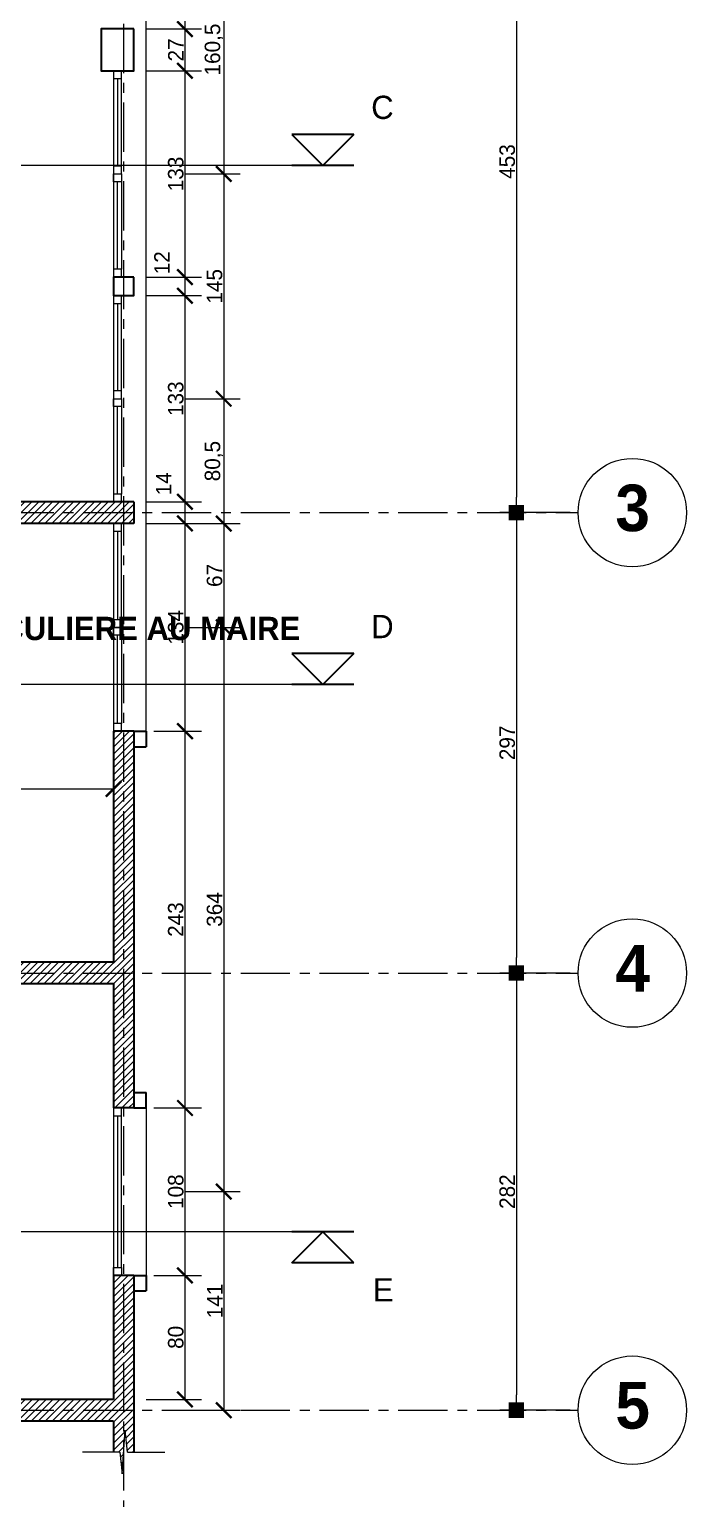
# Model space of a CAD drawing. Header units: centimetres. Extents: x -15293 to 11572, y -4790 to 2619.
# Drawn here: x 1054 to 1478, y -451 to 497 of the extents above; entities that cross this region are included whole.
import ezdxf

# ---------------------------------------------------------------- set-up
doc = ezdxf.new("R2010")
doc.units = ezdxf.units.CM
doc.linetypes.add('Axe', pattern=[1093.611073, 529.166651, -211.666656, 141.111112, -211.666656])
doc.linetypes.add('CENTER', pattern=[50.8, 31.75, -6.35, 6.35, -6.35])
doc.layers.get('0').update_dxf_attribs({"lineweight": 0})
for name, color, linetype in [('Appui saillant', 132, 'Continuous'), ('Fenêtre', 132, 'Continuous'), ('Ligne de Coupe', 4, 'Continuous'), ('TSJ_COTATION', 144, 'Continuous'), ('TSJ_TEXTE', 6, 'Continuous')]:
    doc.layers.add(name, color=color, linetype=linetype)
for name, color, linetype, lineweight in [('Partie coupée', 7, 'Continuous', 30), ('Poteaux', 7, 'Continuous', 30), ('Symbole de rupture', 6, 'Continuous', 0), ('TSJ_MUR', 1, 'Continuous', 30), ('TSJ_VUE', 5, 'Continuous', 13)]:
    doc.layers.add(name, color=color, linetype=linetype, lineweight=lineweight)
doc.layers.add('TSJ_AXE', color=7, linetype='CENTER', lineweight=0, true_color=0xb80000)
doc.layers.add('TSJ_HACHURE', color=7, linetype='Axe', lineweight=0, true_color=0x969696)
doc.styles.get("Standard").update_dxf_attribs({"font": 'GOTHIC.TTF'})
doc.dimstyles.new('Axe cotation', dxfattribs={"dimtxt": 10, "dimasz": 10, "dimexe": 10.625, "dimexo": 5, "dimtad": 1, "dimtxsty": 'Standard', "dimblk": 'BOXFILLED', "dimcen": 8, "dimadec": 0, "dimazin": 0, "dimtfac": 1, "dimtmove": 0, "dimatfit": 3, "dimldrblk": 'BOXFILLED', "dimfxl": 1, "dimlwd": 9, "dimlwe": 9, "dimarcsym": 0})
doc.dimstyles.new('ISO-25', dxfattribs={"dimtxt": 10, "dimasz": 10, "dimexe": 10.625, "dimexo": 5, "dimtad": 1, "dimtxsty": 'Standard', "dimblk": 'ARCHTICK', "dimcen": 8, "dimadec": 0, "dimazin": 0, "dimtfac": 1, "dimtmove": 0, "dimatfit": 3, "dimldrblk": 'ARCHTICK', "dimfxl": 25, "dimfxlon": 1, "dimlwd": 9, "dimlwe": 9, "dimarcsym": 0})

# ---------------------------------------------------------------- blocks, each defined once
blk = doc.blocks.new('_ArchTick')
at = {"color": 0, "linetype": 'ByBlock', "const_width": 0.15}
blk.add_lwpolyline([(-0.5, -0.5), (0.5, 0.5)], dxfattribs=at)
blk = doc.blocks.new('*D24')
at = {"layer": 'Defpoints', "color": 0, "transparency": 16777216}
for p in [(1121.39, 630.99), (1121.39, 496.99), (1154.39, 496.99)]:
    blk.add_point(p, dxfattribs=at)
at = {"layer": 'TSJ_COTATION', "color": 0, "lineweight": 9, "transparency": 16777216}
for p, q in [((1129.39, 630.99), (1165.02, 630.99)), ((1154.39, 630.99), (1154.39, 496.99)), ((1129.39, 496.99), (1165.02, 496.99))]:
    blk.add_line(p, q, dxfattribs=at)
at = {"layer": 'TSJ_COTATION', "color": 0, "lineweight": 9, "transparency": 16777216, "xscale": 10, "yscale": 10, "zscale": 10}
for p, rotation in [((1154.39, 630.99), 90), ((1154.39, 496.99), 270)]:
    blk.add_blockref('_ArchTick', p, dxfattribs=dict(at, rotation=rotation))
at = {"layer": 'TSJ_COTATION', "color": 0, "transparency": 16777216, "insert": (1148.51, 563.99), "char_height": 10, "attachment_point": 5, "rotation": 90}
blk.add_mtext('134', dxfattribs=at)
blk = doc.blocks.new('*D25')
at = {"layer": 'Defpoints', "color": 0, "transparency": 16777216}
for p in [(1121.39, 496.99), (1121.39, 469.99), (1154.39, 469.99)]:
    blk.add_point(p, dxfattribs=at)
at = {"layer": 'TSJ_COTATION', "color": 0, "lineweight": 9, "transparency": 16777216}
for p, q in [((1129.39, 496.99), (1165.02, 496.99)), ((1154.39, 496.99), (1154.39, 469.99)), ((1129.39, 469.99), (1165.02, 469.99))]:
    blk.add_line(p, q, dxfattribs=at)
at = {"layer": 'TSJ_COTATION', "color": 0, "lineweight": 9, "transparency": 16777216, "xscale": 10, "yscale": 10, "zscale": 10}
for p, rotation in [((1154.39, 496.99), 90), ((1154.39, 469.99), 270)]:
    blk.add_blockref('_ArchTick', p, dxfattribs=dict(at, rotation=rotation))
at = {"layer": 'TSJ_COTATION', "color": 0, "transparency": 16777216, "insert": (1148.51, 483.49), "char_height": 10, "attachment_point": 5, "rotation": 90}
blk.add_mtext('27', dxfattribs=at)
blk = doc.blocks.new('*D28')
at = {"layer": 'Defpoints', "color": 0, "transparency": 16777216}
for p in [(1113.39, 563.99), (1113.39, 403.49), (1179.39, 403.49)]:
    blk.add_point(p, dxfattribs=at)
at = {"layer": 'TSJ_COTATION', "color": 0, "lineweight": 9, "transparency": 16777216}
for p, q in [((1154.39, 563.99), (1190.02, 563.99)), ((1179.39, 563.99), (1179.39, 403.49)), ((1154.39, 403.49), (1190.02, 403.49))]:
    blk.add_line(p, q, dxfattribs=at)
at = {"layer": 'TSJ_COTATION', "color": 0, "lineweight": 9, "transparency": 16777216, "xscale": 10, "yscale": 10, "zscale": 10}
for p, rotation in [((1179.39, 563.99), 90), ((1179.39, 403.49), 270)]:
    blk.add_blockref('_ArchTick', p, dxfattribs=dict(at, rotation=rotation))
at = {"layer": 'TSJ_COTATION', "color": 0, "transparency": 16777216, "insert": (1173.06, 483.74), "char_height": 10, "attachment_point": 5, "rotation": 90}
blk.add_mtext('160,5', dxfattribs=at)
blk = doc.blocks.new('*D29')
at = {"layer": 'Defpoints', "color": 0, "transparency": 16777216}
for p in [(1113.39, 403.49), (1113.39, 258.49), (1179.39, 258.49)]:
    blk.add_point(p, dxfattribs=at)
at = {"layer": 'TSJ_COTATION', "color": 0, "lineweight": 9, "transparency": 16777216}
for p, q in [((1154.39, 403.49), (1190.02, 403.49)), ((1179.39, 403.49), (1179.39, 258.49)), ((1154.39, 258.49), (1190.02, 258.49))]:
    blk.add_line(p, q, dxfattribs=at)
at = {"layer": 'TSJ_COTATION', "color": 0, "lineweight": 9, "transparency": 16777216, "xscale": 10, "yscale": 10, "zscale": 10}
for p, rotation in [((1179.39, 403.49), 90), ((1179.39, 258.49), 270)]:
    blk.add_blockref('_ArchTick', p, dxfattribs=dict(at, rotation=rotation))
at = {"layer": 'TSJ_COTATION', "color": 0, "transparency": 16777216, "insert": (1173.51, 330.99), "char_height": 10, "attachment_point": 5, "rotation": 90}
blk.add_mtext('145', dxfattribs=at)
blk = doc.blocks.new('*D30')
at = {"layer": 'Defpoints', "color": 0, "transparency": 16777216}
for p in [(1113.39, 258.49), (1121.39, 177.99), (1179.39, 177.99)]:
    blk.add_point(p, dxfattribs=at)
at = {"layer": 'TSJ_COTATION', "color": 0, "lineweight": 9, "transparency": 16777216}
for p, q in [((1154.39, 258.49), (1190.02, 258.49)), ((1179.39, 258.49), (1179.39, 177.99)), ((1154.39, 177.99), (1190.02, 177.99))]:
    blk.add_line(p, q, dxfattribs=at)
at = {"layer": 'TSJ_COTATION', "color": 0, "lineweight": 9, "transparency": 16777216, "xscale": 10, "yscale": 10, "zscale": 10}
for p, rotation in [((1179.39, 258.49), 90), ((1179.39, 177.99), 270)]:
    blk.add_blockref('_ArchTick', p, dxfattribs=dict(at, rotation=rotation))
at = {"layer": 'TSJ_COTATION', "color": 0, "transparency": 16777216, "insert": (1173.06, 218.24), "char_height": 10, "attachment_point": 5, "rotation": 90}
blk.add_mtext('80,5', dxfattribs=at)
blk = doc.blocks.new('*D31')
at = {"layer": 'Defpoints', "color": 0, "transparency": 16777216}
for p in [(1121.39, 469.99), (1121.39, 336.99), (1154.39, 336.99)]:
    blk.add_point(p, dxfattribs=at)
at = {"layer": 'TSJ_COTATION', "color": 0, "lineweight": 9, "transparency": 16777216}
for p, q in [((1129.39, 469.99), (1165.02, 469.99)), ((1154.39, 469.99), (1154.39, 336.99)), ((1129.39, 336.99), (1165.02, 336.99))]:
    blk.add_line(p, q, dxfattribs=at)
at = {"layer": 'TSJ_COTATION', "color": 0, "lineweight": 9, "transparency": 16777216, "xscale": 10, "yscale": 10, "zscale": 10}
for p, rotation in [((1154.39, 469.99), 90), ((1154.39, 336.99), 270)]:
    blk.add_blockref('_ArchTick', p, dxfattribs=dict(at, rotation=rotation))
at = {"layer": 'TSJ_COTATION', "color": 0, "transparency": 16777216, "insert": (1148.51, 403.49), "char_height": 10, "attachment_point": 5, "rotation": 90}
blk.add_mtext('133', dxfattribs=at)
blk = doc.blocks.new('*D32')
at = {"layer": 'Defpoints', "color": 0, "transparency": 16777216}
for p in [(1121.39, 336.99), (1121.39, 324.99), (1154.39, 324.99)]:
    blk.add_point(p, dxfattribs=at)
at = {"layer": 'TSJ_COTATION', "color": 0, "lineweight": 9, "transparency": 16777216}
for p, q in [((1129.39, 336.99), (1165.02, 336.99)), ((1154.39, 336.99), (1154.39, 324.99)), ((1129.39, 324.99), (1165.02, 324.99))]:
    blk.add_line(p, q, dxfattribs=at)
at = {"layer": 'TSJ_COTATION', "color": 0, "lineweight": 9, "transparency": 16777216, "xscale": 10, "yscale": 10, "zscale": 10}
for p, rotation in [((1154.39, 336.99), 90), ((1154.39, 324.99), 270)]:
    blk.add_blockref('_ArchTick', p, dxfattribs=dict(at, rotation=rotation))
at = {"layer": 'TSJ_COTATION', "color": 0, "transparency": 16777216, "insert": (1139.57, 346.18), "char_height": 10, "attachment_point": 5, "rotation": 90}
blk.add_mtext('12', dxfattribs=at)
blk = doc.blocks.new('*D33')
at = {"layer": 'Defpoints', "color": 0, "transparency": 16777216}
for p in [(1121.39, 324.99), (1121.39, 191.99), (1154.39, 191.99)]:
    blk.add_point(p, dxfattribs=at)
at = {"layer": 'TSJ_COTATION', "color": 0, "lineweight": 9, "transparency": 16777216}
for p, q in [((1129.39, 324.99), (1165.02, 324.99)), ((1154.39, 324.99), (1154.39, 191.99)), ((1129.39, 191.99), (1165.02, 191.99))]:
    blk.add_line(p, q, dxfattribs=at)
at = {"layer": 'TSJ_COTATION', "color": 0, "lineweight": 9, "transparency": 16777216, "xscale": 10, "yscale": 10, "zscale": 10}
for p, rotation in [((1154.39, 324.99), 90), ((1154.39, 191.99), 270)]:
    blk.add_blockref('_ArchTick', p, dxfattribs=dict(at, rotation=rotation))
at = {"layer": 'TSJ_COTATION', "color": 0, "transparency": 16777216, "insert": (1148.51, 258.49), "char_height": 10, "attachment_point": 5, "rotation": 90}
blk.add_mtext('133', dxfattribs=at)
blk = doc.blocks.new('*D34')
at = {"layer": 'Defpoints', "color": 0, "transparency": 16777216}
for p in [(1121.39, 191.99), (1121.39, 177.99), (1154.39, 177.99)]:
    blk.add_point(p, dxfattribs=at)
at = {"layer": 'TSJ_COTATION', "color": 0, "lineweight": 9, "transparency": 16777216}
for p, q in [((1129.39, 191.99), (1165.02, 191.99)), ((1154.39, 191.99), (1154.39, 177.99)), ((1129.39, 177.99), (1165.02, 177.99))]:
    blk.add_line(p, q, dxfattribs=at)
at = {"layer": 'TSJ_COTATION', "color": 0, "lineweight": 9, "transparency": 16777216, "xscale": 10, "yscale": 10, "zscale": 10}
for p, rotation in [((1154.39, 191.99), 90), ((1154.39, 177.99), 270)]:
    blk.add_blockref('_ArchTick', p, dxfattribs=dict(at, rotation=rotation))
at = {"layer": 'TSJ_COTATION', "color": 0, "transparency": 16777216, "insert": (1140.71, 203.63), "char_height": 10, "attachment_point": 5, "rotation": 90}
blk.add_mtext('14', dxfattribs=at)
blk = doc.blocks.new('*D68')
at = {"layer": 'Defpoints', "color": 0, "transparency": 16777216}
for p in [(657.39, 19.17), (1108.39, 6.73), (1108.39, -4.33)]:
    blk.add_point(p, dxfattribs=at)
at = {"layer": 'TSJ_COTATION', "color": 0, "lineweight": 9, "transparency": 16777216}
for p, q in [((657.39, 14.17), (657.39, -3.89)), ((1108.39, 0.67), (1108.39, 17.36)), ((657.39, 6.73), (1108.39, 6.73))]:
    blk.add_line(p, q, dxfattribs=at)
at = {"layer": 'TSJ_COTATION', "color": 0, "lineweight": 9, "transparency": 16777216, "xscale": 10, "yscale": 10, "zscale": 10, "rotation": 180}
blk.add_blockref('_ArchTick', (657.39, 6.73), dxfattribs=at)
at = {"layer": 'TSJ_COTATION', "color": 0, "lineweight": 9, "transparency": 16777216, "xscale": 10, "yscale": 10, "zscale": 10}
blk.add_blockref('_ArchTick', (1108.39, 6.73), dxfattribs=at)
at = {"layer": 'TSJ_COTATION', "color": 0, "transparency": 16777216, "insert": (882.89, 12.61), "char_height": 10, "attachment_point": 5}
blk.add_mtext('451', dxfattribs=at)
blk = doc.blocks.new('*D69')
at = {"layer": 'Defpoints', "color": 0, "transparency": 16777216}
for p in [(1121.39, 177.99), (1129.39, 43.99), (1154.39, 43.99)]:
    blk.add_point(p, dxfattribs=at)
at = {"layer": 'TSJ_COTATION', "color": 0, "lineweight": 9, "transparency": 16777216}
for p, q in [((1129.39, 177.99), (1165.02, 177.99)), ((1154.39, 177.99), (1154.39, 43.99)), ((1134.39, 43.99), (1165.02, 43.99))]:
    blk.add_line(p, q, dxfattribs=at)
at = {"layer": 'TSJ_COTATION', "color": 0, "lineweight": 9, "transparency": 16777216, "xscale": 10, "yscale": 10, "zscale": 10}
for p, rotation in [((1154.39, 177.99), 90), ((1154.39, 43.99), 270)]:
    blk.add_blockref('_ArchTick', p, dxfattribs=dict(at, rotation=rotation))
at = {"layer": 'TSJ_COTATION', "color": 0, "transparency": 16777216, "insert": (1148.51, 110.99), "char_height": 10, "attachment_point": 5, "rotation": 90}
blk.add_mtext('134', dxfattribs=at)
blk = doc.blocks.new('*D70')
at = {"layer": 'Defpoints', "color": 0, "transparency": 16777216}
for p in [(1129.39, 43.99), (1129.39, -199.01), (1154.39, -199.01)]:
    blk.add_point(p, dxfattribs=at)
at = {"layer": 'TSJ_COTATION', "color": 0, "lineweight": 9, "transparency": 16777216}
for p, q in [((1134.39, 43.99), (1165.02, 43.99)), ((1154.39, 43.99), (1154.39, -199.01)), ((1134.39, -199.01), (1165.02, -199.01))]:
    blk.add_line(p, q, dxfattribs=at)
at = {"layer": 'TSJ_COTATION', "color": 0, "lineweight": 9, "transparency": 16777216, "xscale": 10, "yscale": 10, "zscale": 10}
for p, rotation in [((1154.39, 43.99), 90), ((1154.39, -199.01), 270)]:
    blk.add_blockref('_ArchTick', p, dxfattribs=dict(at, rotation=rotation))
at = {"layer": 'TSJ_COTATION', "color": 0, "transparency": 16777216, "insert": (1148.51, -77.51), "char_height": 10, "attachment_point": 5, "rotation": 90}
blk.add_mtext('243', dxfattribs=at)
blk = doc.blocks.new('*D71')
at = {"layer": 'Defpoints', "color": 0, "transparency": 16777216}
for p in [(1129.39, -199.01), (1129.39, -307.01), (1154.39, -307.01)]:
    blk.add_point(p, dxfattribs=at)
at = {"layer": 'TSJ_COTATION', "color": 0, "lineweight": 9, "transparency": 16777216}
for p, q in [((1134.39, -199.01), (1165.02, -199.01)), ((1154.39, -199.01), (1154.39, -307.01)), ((1134.39, -307.01), (1165.02, -307.01))]:
    blk.add_line(p, q, dxfattribs=at)
at = {"layer": 'TSJ_COTATION', "color": 0, "lineweight": 9, "transparency": 16777216, "xscale": 10, "yscale": 10, "zscale": 10}
for p, rotation in [((1154.39, -199.01), 90), ((1154.39, -307.01), 270)]:
    blk.add_blockref('_ArchTick', p, dxfattribs=dict(at, rotation=rotation))
at = {"layer": 'TSJ_COTATION', "color": 0, "transparency": 16777216, "insert": (1148.51, -253.01), "char_height": 10, "attachment_point": 5, "rotation": 90}
blk.add_mtext('108', dxfattribs=at)
blk = doc.blocks.new('*D72')
at = {"layer": 'Defpoints', "color": 0, "transparency": 16777216}
for p in [(1129.39, -307.01), (1121.39, -387.01), (1154.39, -387.01)]:
    blk.add_point(p, dxfattribs=at)
at = {"layer": 'TSJ_COTATION', "color": 0, "lineweight": 9, "transparency": 16777216}
for p, q in [((1134.39, -307.01), (1165.02, -307.01)), ((1154.39, -307.01), (1154.39, -387.01)), ((1129.39, -387.01), (1165.02, -387.01))]:
    blk.add_line(p, q, dxfattribs=at)
at = {"layer": 'TSJ_COTATION', "color": 0, "lineweight": 9, "transparency": 16777216, "xscale": 10, "yscale": 10, "zscale": 10}
for p, rotation in [((1154.39, -307.01), 90), ((1154.39, -387.01), 270)]:
    blk.add_blockref('_ArchTick', p, dxfattribs=dict(at, rotation=rotation))
at = {"layer": 'TSJ_COTATION', "color": 0, "transparency": 16777216, "insert": (1148.51, -347.01), "char_height": 10, "attachment_point": 5, "rotation": 90}
blk.add_mtext('80', dxfattribs=at)
blk = doc.blocks.new('*D73')
at = {"layer": 'Defpoints', "color": 0, "transparency": 16777216}
for p in [(1121.39, 177.99), (1113.39, 110.99), (1179.39, 110.99)]:
    blk.add_point(p, dxfattribs=at)
at = {"layer": 'TSJ_COTATION', "color": 0, "lineweight": 9, "transparency": 16777216}
for p, q in [((1154.39, 177.99), (1190.02, 177.99)), ((1179.39, 177.99), (1179.39, 110.99)), ((1154.39, 110.99), (1190.02, 110.99))]:
    blk.add_line(p, q, dxfattribs=at)
at = {"layer": 'TSJ_COTATION', "color": 0, "lineweight": 9, "transparency": 16777216, "xscale": 10, "yscale": 10, "zscale": 10}
for p, rotation in [((1179.39, 177.99), 90), ((1179.39, 110.99), 270)]:
    blk.add_blockref('_ArchTick', p, dxfattribs=dict(at, rotation=rotation))
at = {"layer": 'TSJ_COTATION', "color": 0, "transparency": 16777216, "insert": (1173.51, 144.49), "char_height": 10, "attachment_point": 5, "rotation": 90}
blk.add_mtext('67', dxfattribs=at)
blk = doc.blocks.new('*D74')
at = {"layer": 'Defpoints', "color": 0, "transparency": 16777216}
for p in [(1113.39, 110.99), (1113.39, -253.01), (1179.39, -253.01)]:
    blk.add_point(p, dxfattribs=at)
at = {"layer": 'TSJ_COTATION', "color": 0, "lineweight": 9, "transparency": 16777216}
for p, q in [((1154.39, 110.99), (1190.02, 110.99)), ((1179.39, 110.99), (1179.39, -253.01)), ((1154.39, -253.01), (1190.02, -253.01))]:
    blk.add_line(p, q, dxfattribs=at)
at = {"layer": 'TSJ_COTATION', "color": 0, "lineweight": 9, "transparency": 16777216, "xscale": 10, "yscale": 10, "zscale": 10}
for p, rotation in [((1179.39, 110.99), 90), ((1179.39, -253.01), 270)]:
    blk.add_blockref('_ArchTick', p, dxfattribs=dict(at, rotation=rotation))
at = {"layer": 'TSJ_COTATION', "color": 0, "transparency": 16777216, "insert": (1173.51, -71.01), "char_height": 10, "attachment_point": 5, "rotation": 90}
blk.add_mtext('364', dxfattribs=at)
blk = doc.blocks.new('*D75')
at = {"layer": 'Defpoints', "color": 0, "transparency": 16777216}
for p in [(1113.39, -253.01), (1121.39, -394.01), (1179.39, -394.01)]:
    blk.add_point(p, dxfattribs=at)
at = {"layer": 'TSJ_COTATION', "color": 0, "lineweight": 9, "transparency": 16777216}
for p, q in [((1154.39, -253.01), (1190.02, -253.01)), ((1179.39, -253.01), (1179.39, -394.01)), ((1154.39, -394.01), (1190.02, -394.01))]:
    blk.add_line(p, q, dxfattribs=at)
at = {"layer": 'TSJ_COTATION', "color": 0, "lineweight": 9, "transparency": 16777216, "xscale": 10, "yscale": 10, "zscale": 10}
for p, rotation in [((1179.39, -253.01), 90), ((1179.39, -394.01), 270)]:
    blk.add_blockref('_ArchTick', p, dxfattribs=dict(at, rotation=rotation))
at = {"layer": 'TSJ_COTATION', "color": 0, "transparency": 16777216, "insert": (1173.64, -323.51), "char_height": 10, "attachment_point": 5, "rotation": 90}
blk.add_mtext('141', dxfattribs=at)
blk = doc.blocks.new('_BoxFilled')
at = {"color": 0, "linetype": 'ByBlock', "lineweight": -2}
blk.add_line((-0.5, 0), (-1, 0), dxfattribs=at)
at = {"color": 0, "linetype": 'ByBlock'}
blk.add_solid([(-0.5, 0.5), (0.5, 0.5), (-0.5, -0.5), (0.5, -0.5)], dxfattribs=at)
blk = doc.blocks.new('*D362')
at = {"layer": 'Defpoints', "color": 0, "linetype": 'ByBlock', "transparency": 16777216}
for p in [(1407.91, 637.99), (1368.15, 184.99), (1407.91, 184.99)]:
    blk.add_point(p, dxfattribs=at)
at = {"layer": 'TSJ_AXE', "color": 0, "linetype": 'ByBlock', "lineweight": 9, "transparency": 16777216}
for p, q in [((1402.91, 637.99), (1357.53, 637.99)), ((1368.15, 627.99), (1368.15, 194.99)), ((1402.91, 184.99), (1357.53, 184.99))]:
    blk.add_line(p, q, dxfattribs=at)
at = {"layer": 'TSJ_AXE', "color": 0, "linetype": 'ByBlock', "lineweight": 9, "transparency": 16777216, "xscale": 10, "yscale": 10, "zscale": 10}
for p, rotation in [((1368.15, 637.99), 90), ((1368.15, 184.99), 270)]:
    blk.add_blockref('_BoxFilled', p, dxfattribs=dict(at, rotation=rotation))
at = {"layer": 'TSJ_AXE', "color": 0, "linetype": 'ByBlock', "transparency": 16777216, "insert": (1362.28, 411.49), "char_height": 10, "attachment_point": 5, "rotation": 90}
blk.add_mtext('453', dxfattribs=at)
blk = doc.blocks.new('*D363')
at = {"layer": 'Defpoints', "color": 0, "linetype": 'ByBlock', "transparency": 16777216}
for p in [(1407.91, 184.99), (1368.15, -112.01), (1407.91, -112.01)]:
    blk.add_point(p, dxfattribs=at)
at = {"layer": 'TSJ_AXE', "color": 0, "linetype": 'ByBlock', "lineweight": 9, "transparency": 16777216}
for p, q in [((1402.91, 184.99), (1357.53, 184.99)), ((1368.15, 174.99), (1368.15, -102.01)), ((1402.91, -112.01), (1357.53, -112.01))]:
    blk.add_line(p, q, dxfattribs=at)
at = {"layer": 'TSJ_AXE', "color": 0, "linetype": 'ByBlock', "lineweight": 9, "transparency": 16777216, "xscale": 10, "yscale": 10, "zscale": 10}
for p, rotation in [((1368.15, 184.99), 90), ((1368.15, -112.01), 270)]:
    blk.add_blockref('_BoxFilled', p, dxfattribs=dict(at, rotation=rotation))
at = {"layer": 'TSJ_AXE', "color": 0, "linetype": 'ByBlock', "transparency": 16777216, "insert": (1362.28, 36.49), "char_height": 10, "attachment_point": 5, "rotation": 90}
blk.add_mtext('297', dxfattribs=at)
blk = doc.blocks.new('*D364')
at = {"layer": 'Defpoints', "color": 0, "linetype": 'ByBlock', "transparency": 16777216}
for p in [(1407.91, -112.01), (1368.15, -394.01), (1407.91, -394.01)]:
    blk.add_point(p, dxfattribs=at)
at = {"layer": 'TSJ_AXE', "color": 0, "linetype": 'ByBlock', "lineweight": 9, "transparency": 16777216}
for p, q in [((1402.91, -112.01), (1357.53, -112.01)), ((1368.15, -122.01), (1368.15, -384.01)), ((1402.91, -394.01), (1357.53, -394.01))]:
    blk.add_line(p, q, dxfattribs=at)
at = {"layer": 'TSJ_AXE', "color": 0, "linetype": 'ByBlock', "lineweight": 9, "transparency": 16777216, "xscale": 10, "yscale": 10, "zscale": 10}
for p, rotation in [((1368.15, -112.01), 90), ((1368.15, -394.01), 270)]:
    blk.add_blockref('_BoxFilled', p, dxfattribs=dict(at, rotation=rotation))
at = {"layer": 'TSJ_AXE', "color": 0, "linetype": 'ByBlock', "transparency": 16777216, "insert": (1362.28, -253.01), "char_height": 10, "attachment_point": 5, "rotation": 90}
blk.add_mtext('282', dxfattribs=at)

msp = doc.modelspace()

# ---------------------------------------------------------------- hatches: boundary and pattern name
at = {"layer": 'TSJ_HACHURE', "lineweight": 0, "true_color": 0xc7c8ca}
h = msp.add_hatch(dxfattribs=at)
h.set_pattern_fill('ANSI31', color=9)
h.set_pattern_definition([(45, (396.635, 0), (-2.245064, 2.245064), [])])
h.paths.add_polyline_path([(630.39, 1069.989), (630.39, 821.489), (591.39, 821.489), (591.39, 817.921), (577.249, 816.421), (605.532, 814.421), (591.39, 812.921), (591.39, 807.489), (630.39, 807.489), (630.39, 787.489), (643.39, 787.489), (643.39, 1069.989), (671.39, 1069.989), (671.39, 1094.989), (591.39, 1094.989), (591.39, 1085.17), (577.249, 1083.67), (605.532, 1081.67), (591.39, 1080.17), (591.39, 1069.989)])
h.paths.add_polyline_path([(1121.39, 1094.989), (1100.39, 1094.989), (1100.39, 1069.989), (1108.39, 1069.989), (1108.39, 922.989), (1121.39, 922.989)])
h.paths.add_polyline_path([(1121.39, 630.989), (1121.39, 644.989), (643.39, 644.989), (643.39, 694.989), (630.39, 694.989), (630.39, 644.989), (600.39, 644.989), (600.39, 496.489), (614.39, 496.489), (614.39, 630.989)])
h.paths.add_polyline_path([(614.39, 469.989), (600.39, 469.989), (600.39, 382.989), (614.39, 382.989)])
h.paths.add_polyline_path([(614.39, 289.989), (600.39, 289.989), (600.39, 191.989), (591.39, 191.989), (591.39, 188.421), (582.39, 187.466), (582.39, 186.557), (605.532, 184.921), (591.39, 183.421), (591.39, 177.989), (643.39, 177.989), (643.39, -7.011), (657.39, -7.011), (657.39, 177.989), (1121.39, 177.989), (1121.39, 191.989), (614.39, 191.989)])
h.paths.add_polyline_path([(1121.39, 43.989), (1108.39, 43.989), (1108.39, -105.011), (657.39, -105.011), (657.39, -90.011), (643.39, -90.011), (643.39, -105.011), (591.39, -105.011), (591.39, -108.579), (582.39, -109.534), (582.39, -110.443), (605.532, -112.079), (591.39, -113.579), (591.39, -119.011), (1108.39, -119.011), (1108.39, -199.011), (1121.39, -199.011)])
h.paths.add_polyline_path([(1121.39, -307.011), (1108.39, -307.011), (1108.39, -387.011), (591.39, -387.011), (591.39, -390.579), (577.249, -392.079), (605.532, -394.079), (591.39, -395.579), (591.39, -401.011), (1108.39, -401.011), (1108.39, -421.011), (1112.39, -421.011), (1113.89, -435.153), (1115.89, -406.869), (1117.39, -421.011), (1121.39, -421.011)])

# ---------------------------------------------------------------- linework, layer by layer
at = {"layer": 'Appui saillant', "lineweight": 9}
msp.add_line((1129.39, -199.011), (1129.39, -307.011), dxfattribs=at)
at = {"layer": 'Fenêtre', "lineweight": 9}
for p, q in [((1108.39, 469.989), (1108.39, 336.989)), ((1113.39, 408.489), (1113.39, 464.989)), ((1113.39, 398.489), (1113.39, 341.989)), ((1108.39, 324.989), (1108.39, 191.989)), ((1113.39, 263.489), (1113.39, 319.989)), ((1113.39, 253.489), (1113.39, 196.989)), ((1108.39, 177.989), (1108.39, 43.989)), ((1113.39, 115.989), (1113.39, 172.989)), ((1113.39, 105.989), (1113.39, 48.989)), ((1108.39, -199.011), (1108.39, -307.011)), ((1113.39, -302.011), (1113.39, -204.011))]:
    msp.add_line(p, q, dxfattribs=at)
at = {"layer": 'Fenêtre', "lineweight": 20}
for p, q in [((1110.89, 464.989), (1110.89, 408.489)), ((1110.89, 341.989), (1110.89, 398.489)), ((1110.89, 319.989), (1110.89, 263.489)), ((1110.89, 196.989), (1110.89, 253.489)), ((1110.89, 172.989), (1110.89, 115.989)), ((1110.89, 48.989), (1110.89, 105.989)), ((1110.89, -204.011), (1110.89, -302.011))]:
    msp.add_line(p, q, dxfattribs=at)
for points in [[(1108.39, 469.989), (1108.39, 469.989), (1108.39, 464.989), (1113.39, 464.989), (1113.39, 469.989)], [(1113.39, 336.989), (1113.39, 341.989), (1108.39, 341.989), (1108.39, 336.989)], [(1108.39, 324.989), (1108.39, 324.989), (1108.39, 319.989), (1113.39, 319.989), (1113.39, 324.989)], [(1113.39, 191.989), (1113.39, 196.989), (1108.39, 196.989), (1108.39, 191.989)], [(1108.39, 177.989), (1108.39, 172.989), (1113.39, 172.989), (1113.39, 177.989)], [(1108.39, -199.011), (1108.39, -204.011), (1113.39, -204.011), (1113.39, -199.011)], [(1108.39, -307.011), (1108.39, -302.011), (1113.39, -302.011), (1113.39, -307.011)]]:
    msp.add_lwpolyline(points, dxfattribs=at)
for points in [[(1108.39, 403.489), (1113.39, 403.489), (1113.39, 408.489), (1108.39, 408.489)], [(1108.39, 403.489), (1113.39, 403.489), (1113.39, 398.489), (1108.39, 398.489)], [(1108.39, 258.489), (1113.39, 258.489), (1113.39, 263.489), (1108.39, 263.489)], [(1108.39, 258.489), (1113.39, 258.489), (1113.39, 253.489), (1108.39, 253.489)], [(1108.39, 115.989), (1113.39, 115.989), (1113.39, 110.989), (1108.39, 110.989)], [(1108.39, 110.989), (1113.39, 110.989), (1113.39, 105.989), (1108.39, 105.989)], [(1108.39, 43.989), (1113.39, 43.989), (1113.39, 48.989), (1108.39, 48.989)]]:
    msp.add_lwpolyline(points, close=True, dxfattribs=at)
at = {"layer": 'Ligne de Coupe', "lineweight": 30}
for p, q in [((1263.39, 428.95), (1223.39, 428.95)), ((1223.39, 428.95), (1243.39, 408.95)), ((1263.39, 428.95), (1243.39, 408.95)), ((1263.39, 408.95), (1223.39, 408.95)), ((1263.39, 94.031), (1223.39, 94.031)), ((1223.39, 94.031), (1243.39, 74.031)), ((1263.39, 94.031), (1243.39, 74.031)), ((1263.39, 74.031), (1223.39, 74.031)), ((1263.39, -278.859), (1223.39, -278.859)), ((1223.39, -298.859), (1243.39, -278.859)), ((1263.39, -298.859), (1243.39, -278.859)), ((1263.39, -298.859), (1223.39, -298.859))]:
    msp.add_line(p, q, dxfattribs=at)
at = {"layer": 'Ligne de Coupe', "lineweight": 0}
for p, q in [((1223.39, 408.95), (933.096, 408.95)), ((1223.39, 74.031), (933.096, 74.031)), ((1223.39, -278.859), (500.39, -278.859))]:
    msp.add_line(p, q, dxfattribs=at)
at = {"layer": 'Partie coupée'}
for p, q in [((1121.39, 43.989), (1129.39, 43.989)), ((1129.39, 43.989), (1129.39, 33.989)), ((1121.39, 33.989), (1129.39, 33.989)), ((1121.39, -189.011), (1129.39, -189.011)), ((1129.39, -199.011), (1129.39, -189.011)), ((1121.39, -199.011), (1129.39, -199.011)), ((1121.39, -307.011), (1129.39, -307.011)), ((1129.39, -307.011), (1129.39, -317.011)), ((1121.39, -317.011), (1129.39, -317.011))]:
    msp.add_line(p, q, dxfattribs=at)
at = {"layer": 'Poteaux'}
for points in [[(1121.39, 496.989), (1100.39, 496.989), (1100.39, 469.989), (1121.39, 469.989)], [(1121.39, 336.989), (1108.39, 336.989), (1108.39, 324.989), (1121.39, 324.989)]]:
    msp.add_lwpolyline(points, close=True, dxfattribs=at)
at = {"layer": 'Symbole de rupture', "lineweight": 20}
for p, q in [((1113.89, -435.153), (1115.89, -406.869)), ((1117.39, -421.011), (1115.89, -406.869)), ((1112.39, -421.011), (1088.39, -421.011)), ((1112.39, -421.011), (1113.89, -435.153)), ((1117.39, -421.011), (1141.39, -421.011))]:
    msp.add_line(p, q, dxfattribs=at)
at = {"layer": 'TSJ_AXE'}
for p, q in [((1114.89, -649.005), (1114.89, 1381.049)), ((428.39, 184.989), (1407.906, 184.989)), ((428.39, -112.011), (1407.906, -112.011)), ((428.39, -394.011), (1407.906, -394.011))]:
    msp.add_line(p, q, dxfattribs=at)
at = {"layer": 'TSJ_AXE', "linetype": 'ByBlock'}
for centre in [(1442.906, 184.989), (1442.906, -112.011), (1442.906, -394.011)]:
    msp.add_circle(centre, 35, dxfattribs=at)
at = {"layer": 'TSJ_MUR'}
for p, q in [((1121.39, 191.989), (614.39, 191.989)), ((1121.39, 191.989), (1121.39, 177.989)), ((1121.39, 177.989), (657.39, 177.989)), ((1108.39, 43.989), (1108.39, -105.011)), ((1121.39, 43.989), (1108.39, 43.989)), ((1121.39, 43.989), (1121.39, -199.011)), ((1108.39, -105.011), (657.39, -105.011)), ((1108.39, -119.011), (591.39, -119.011)), ((1108.39, -119.011), (1108.39, -199.011)), ((1121.39, -199.011), (1108.39, -199.011)), ((1121.39, -307.011), (1108.39, -307.011)), ((1108.39, -307.011), (1108.39, -387.011)), ((1121.39, -307.011), (1121.39, -421.011)), ((1108.39, -387.011), (591.39, -387.011)), ((1108.39, -401.011), (591.39, -401.011)), ((1108.39, -401.011), (1108.39, -421.011))]:
    msp.add_line(p, q, dxfattribs=at)
at = {"layer": 'TSJ_VUE', "lineweight": 9}
msp.add_line((1129.39, 43.989), (1129.39, 922.989), dxfattribs=at)

# ---------------------------------------------------------------- texts
at = {"layer": 'Ligne de Coupe', "char_height": 15}
for s, insert, attachment_point in [('C', (1288.99, 453.94), 3), ('D', (1288.99, 119.021), 3), ('E', (1288.99, -323.848), 9)]:
    msp.add_mtext_dynamic_manual_height_columns(s, width=37.39883, gutter_width=12.5, heights=[0], dxfattribs=dict(at, insert=insert, attachment_point=attachment_point))
at = {"layer": 'TSJ_AXE', "char_height": 30, "attachment_point": 1}
for s, insert in [('{\\fCentury Gothic|b1|i0|c0|p34;3}', (1431.956, 203.096)), ('{\\fCentury Gothic|b1|i0|c0|p34;4}', (1431.956, -93.904)), ('{\\fCentury Gothic|b1|i0|c0|p34;5}', (1431.956, -375.904))]:
    msp.add_mtext_dynamic_manual_height_columns(s, width=43.00473, gutter_width=12.5, heights=[0], dxfattribs=dict(at, insert=insert))
at = {"layer": 'TSJ_TEXTE', "insert": (999.223, 110.208), "char_height": 15, "attachment_point": 5}
msp.add_mtext_dynamic_manual_height_columns('{\\fCentury Gothic|b1|i0|c0|p34;SALLE SECRETAIRE PARTICULIERE AU MAIRE}', width=648.07135, gutter_width=12.5, heights=[2.167], dxfattribs=at)

# ---------------------------------------------------------------- dimensions: what is measured, and where the dimension line sits
at = {"layer": 'TSJ_AXE', "linetype": 'ByBlock'}
for base, p1, p2, picture, middle in [((1368.154, 184.989), (1407.906, 637.989), (1407.906, 184.989), '*D362', (1362.277, 411.489)), ((1368.154, -112.011), (1407.906, 184.989), (1407.906, -112.011), '*D363', (1362.277, 36.489)), ((1368.154, -394.011), (1407.906, -112.011), (1407.906, -394.011), '*D364', (1362.277, -253.011))]:
    dim = msp.add_linear_dim(base=base, p1=p1, p2=p2, angle=90, dimstyle='Axe cotation', dxfattribs=at)
    dim.commit()
    dim.dimension.update_dxf_attribs({"geometry": picture, "text_midpoint": middle})
at = {"layer": 'TSJ_COTATION'}
for base, p1, p2, picture, middle in [((1154.39, 496.989), (1121.39, 630.989), (1121.39, 496.989), '*D24', (1148.514, 563.989)), ((1179.39, 403.489), (1113.39, 563.989), (1113.39, 403.489), '*D28', (1173.055, 483.739)), ((1154.39, 469.989), (1121.39, 496.989), (1121.39, 469.989), '*D25', (1148.514, 483.489)), ((1154.39, 336.989), (1121.39, 469.989), (1121.39, 336.989), '*D31', (1148.514, 403.489)), ((1179.39, 258.489), (1113.39, 403.489), (1113.39, 258.489), '*D29', (1173.514, 330.989)), ((1154.39, 191.989), (1121.39, 324.989), (1121.39, 191.989), '*D33', (1148.514, 258.489)), ((1179.39, 177.989), (1113.39, 258.489), (1121.39, 177.989), '*D30', (1173.055, 218.239)), ((1179.39, 110.989), (1121.39, 177.989), (1113.39, 110.989), '*D73', (1173.514, 144.489)), ((1154.39, 43.989), (1121.39, 177.989), (1129.39, 43.989), '*D69', (1148.514, 110.989)), ((1179.39, -253.011), (1113.39, 110.989), (1113.39, -253.011), '*D74', (1173.514, -71.011)), ((1154.39, -199.011), (1129.39, 43.989), (1129.39, -199.011), '*D70', (1148.514, -77.511)), ((1154.39, -307.011), (1129.39, -199.011), (1129.39, -307.011), '*D71', (1148.514, -253.011)), ((1179.39, -394.011), (1113.39, -253.011), (1121.39, -394.011), '*D75', (1173.64, -323.511)), ((1154.39, -387.011), (1129.39, -307.011), (1121.39, -387.011), '*D72', (1148.514, -347.011))]:
    dim = msp.add_linear_dim(base=base, p1=p1, p2=p2, angle=90, dimstyle='ISO-25', override={"dimtmove": 1}, dxfattribs=at)
    dim.commit()
    dim.dimension.update_dxf_attribs({"geometry": picture, "text_midpoint": middle})
for base, p1, p2, picture, middle in [((1154.39, 324.989), (1121.39, 336.989), (1121.39, 324.989), '*D32', (1145.318, 346.181)), ((1154.39, 177.989), (1121.39, 191.989), (1121.39, 177.989), '*D34', (1146.457, 203.635))]:
    dim = msp.add_linear_dim(base=base, p1=p1, p2=p2, angle=90, dimstyle='ISO-25', override={"dimtmove": 1}, dxfattribs=at)
    dim.commit()
    dim.dimension.update_dxf_attribs({"geometry": picture, "text_midpoint": middle, "dimtype": 160})
dim = msp.add_linear_dim(base=(1108.39, 6.732), p1=(657.39, 19.167), p2=(1108.39, -4.333), dimstyle='ISO-25', override={"dimtmove": 1}, dxfattribs=at)
dim.commit()
dim.dimension.update_dxf_attribs({"geometry": '*D68', "text_midpoint": (882.89, 12.609)})

doc.saveas('drawing.dxf')
